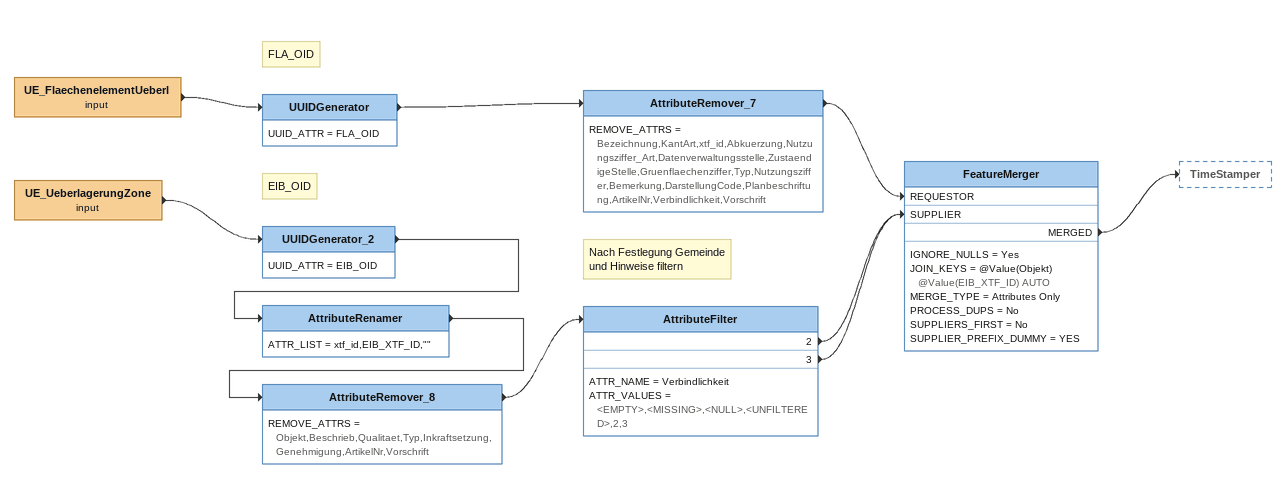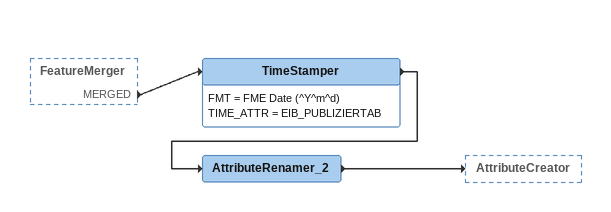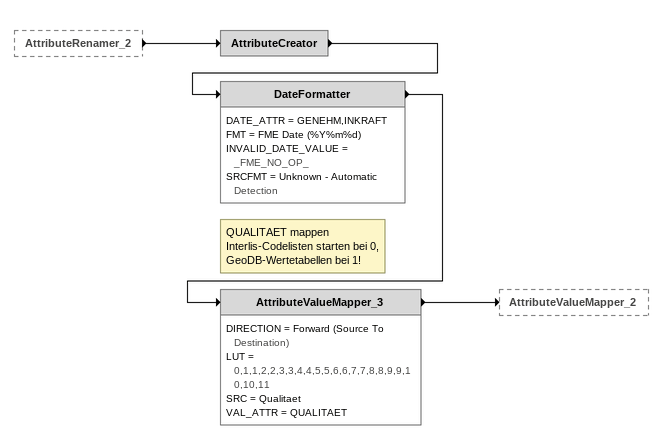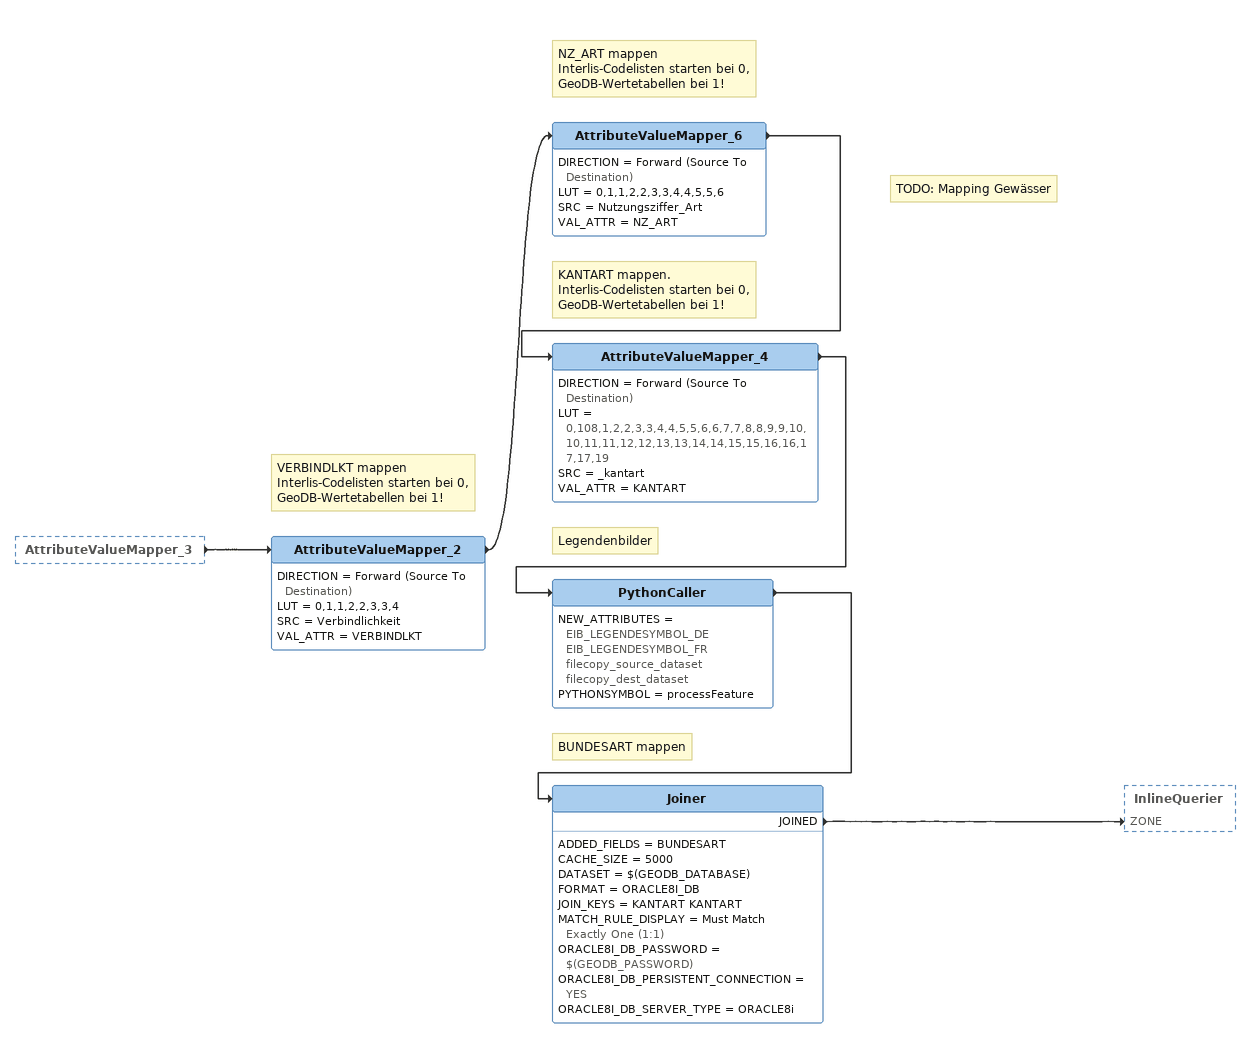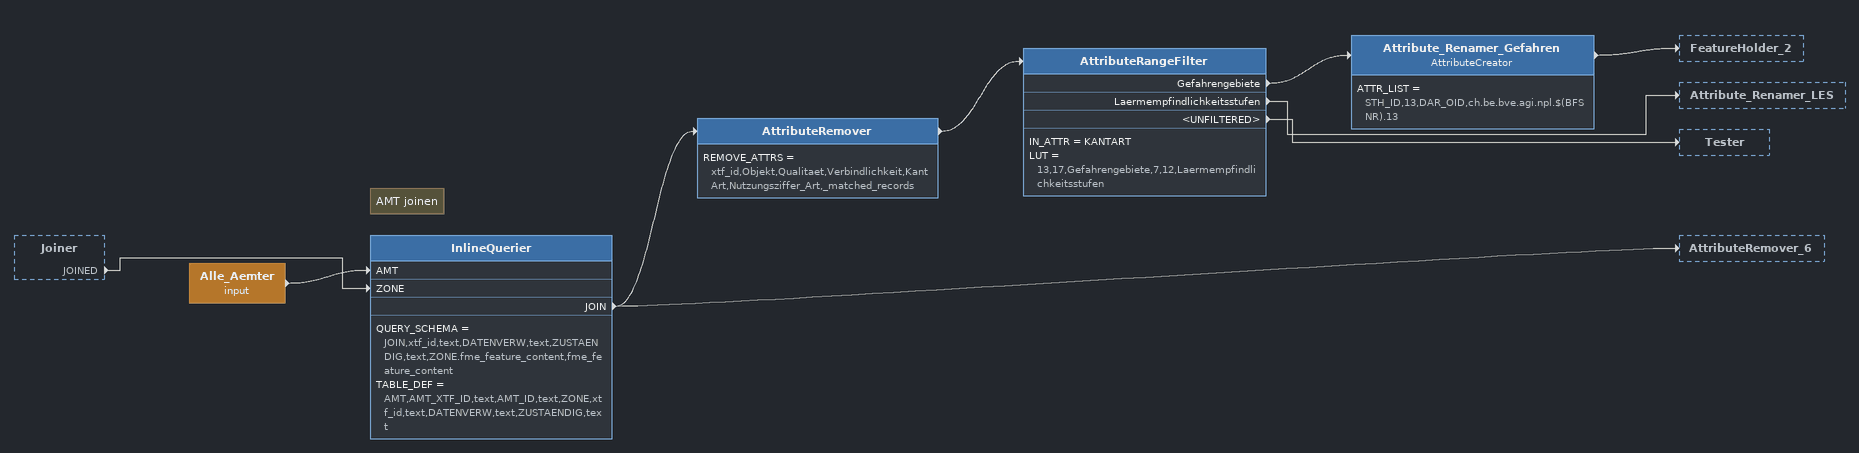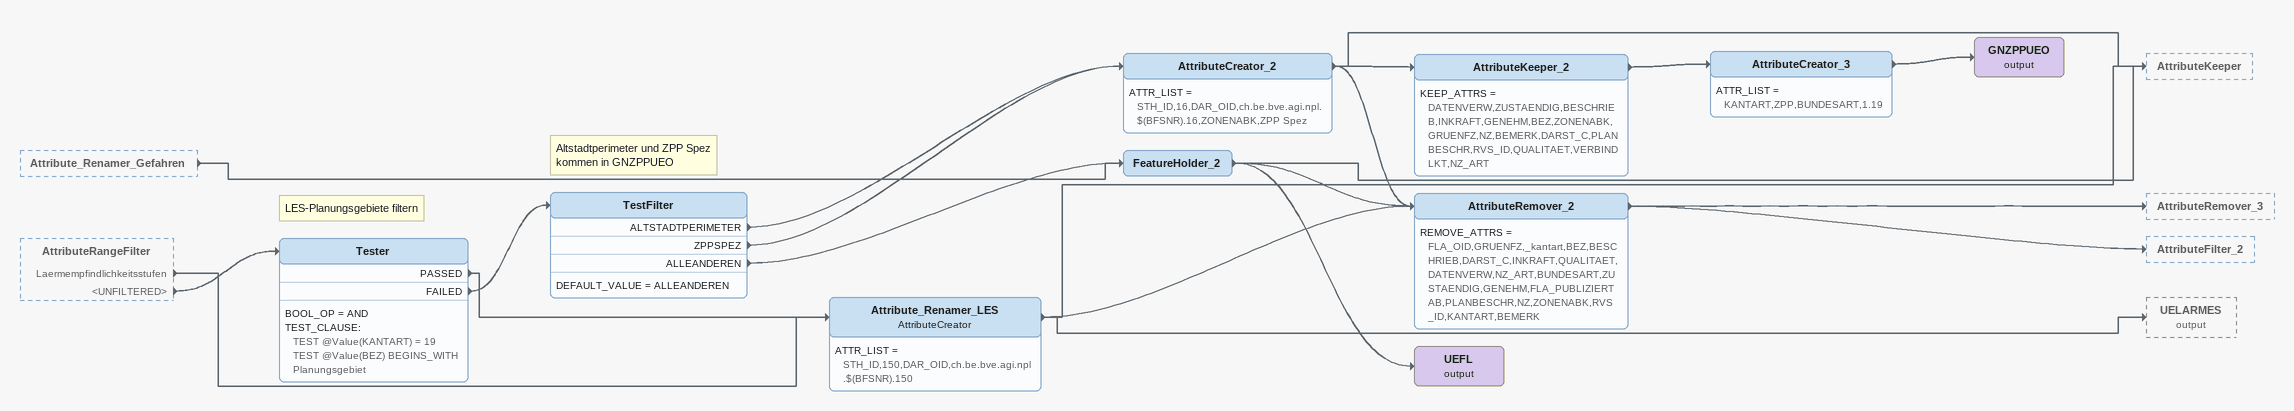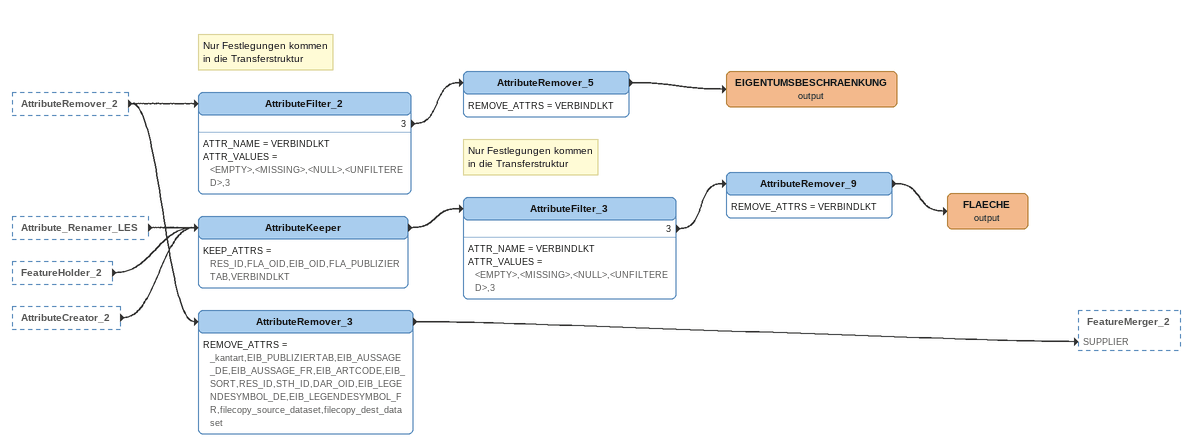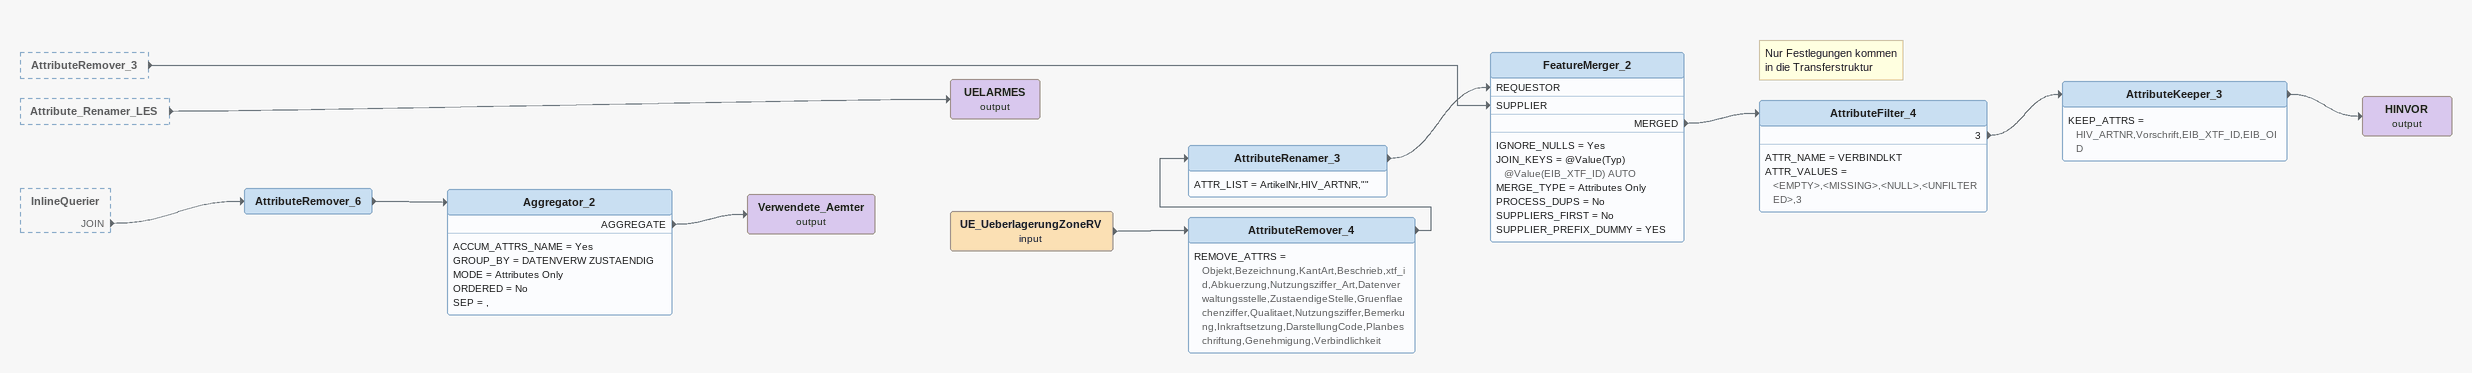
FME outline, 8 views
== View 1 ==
UE_FlaechenelementUeberl (input)
    -> UUIDGenerator
Note: FLA_OID
UUIDGenerator
    UUID_ATTR = FLA_OID
    -> AttributeRemover_7
AttributeRemover_7
    REMOVE_ATTRS = Bezeichnung,KantArt,xtf_id,Abkuerzung,Nutzungsziffer_Art,Datenverwaltungsstelle,ZustaendigeStelle,Gruenflaechenziffer,Typ,Nutzungsziffer,Bemerkung,DarstellungCode,Planbeschriftung,ArtikelNr,Verbindlichkeit,Vorschrift
    -> FeatureMerger [REQUESTOR]
UE_UeberlagerungZone (input)
    -> UUIDGenerator_2
Note: EIB_OID
UUIDGenerator_2
    UUID_ATTR = EIB_OID
    -> AttributeRenamer
AttributeRenamer
    ATTR_LIST = xtf_id,EIB_XTF_ID,""
    -> AttributeRemover_8
AttributeRemover_8
    REMOVE_ATTRS = Objekt,Beschrieb,Qualitaet,Typ,Inkraftsetzung,Genehmigung,ArtikelNr,Vorschrift
    -> AttributeFilter
Note: Nach Festlegung Gemeinde / und Hinweise filtern
AttributeFilter
    ATTR_NAME = Verbindlichkeit
    ATTR_VALUES = <EMPTY>,<MISSING>,<NULL>,<UNFILTERED>,2,3
    2 -> FeatureMerger [SUPPLIER]
    3 -> FeatureMerger [SUPPLIER]
FeatureMerger
    IGNORE_NULLS = Yes
    JOIN_KEYS = @Value(Objekt) @Value(EIB_XTF_ID) AUTO
    MERGE_TYPE = Attributes Only
    PROCESS_DUPS = No
    SUPPLIERS_FIRST = No
    SUPPLIER_PREFIX_DUMMY = YES
    MERGED -> TimeStamper

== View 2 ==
FeatureMerger [outside]
    MERGED -> TimeStamper
TimeStamper
    FMT = FME Date (^Y^m^d)
    TIME_ATTR = EIB_PUBLIZIERTAB
    -> AttributeRenamer_2
AttributeRenamer_2
    -> AttributeCreator

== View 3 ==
AttributeRenamer_2 [outside]
    -> AttributeCreator
AttributeCreator
    -> DateFormatter
DateFormatter
    DATE_ATTR = GENEHM,INKRAFT
    FMT = FME Date (%Y%m%d)
    INVALID_DATE_VALUE = _FME_NO_OP_
    SRCFMT = Unknown - Automatic Detection
    -> AttributeValueMapper_3
Note: QUALITAET mappen / Interlis-Codelisten starten bei 0, / GeoDB-Wertetabellen bei 1!
AttributeValueMapper_3
    DIRECTION = Forward (Source To Destination)
    LUT = 0,1,1,2,2,3,3,4,4,5,5,6,6,7,7,8,8,9,9,10,10,11
    SRC = Qualitaet
    VAL_ATTR = QUALITAET
    -> AttributeValueMapper_2

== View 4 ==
AttributeValueMapper_3 [outside]
    -> AttributeValueMapper_2
Note: VERBINDLKT mappen / Interlis-Codelisten starten bei 0, / GeoDB-Wertetabellen bei 1!
AttributeValueMapper_2
    DIRECTION = Forward (Source To Destination)
    LUT = 0,1,1,2,2,3,3,4
    SRC = Verbindlichkeit
    VAL_ATTR = VERBINDLKT
    -> AttributeValueMapper_6
Note: NZ_ART mappen / Interlis-Codelisten starten bei 0, / GeoDB-Wertetabellen bei 1!
AttributeValueMapper_6
    DIRECTION = Forward (Source To Destination)
    LUT = 0,1,1,2,2,3,3,4,4,5,5,6
    SRC = Nutzungsziffer_Art
    VAL_ATTR = NZ_ART
    -> AttributeValueMapper_4
Note: KANTART mappen. / Interlis-Codelisten starten bei 0, / GeoDB-Wertetabellen bei 1!
Note: TODO: Mapping Gewässer
AttributeValueMapper_4
    DIRECTION = Forward (Source To Destination)
    LUT = 0,108,1,2,2,3,3,4,4,5,5,6,6,7,7,8,8,9,9,10,10,11,11,12,12,13,13,14,14,15,15,16,16,17,17,19
    SRC = _kantart
    VAL_ATTR = KANTART
    -> PythonCaller
Note: Legendenbilder
PythonCaller
    NEW_ATTRIBUTES = EIB_LEGENDESYMBOL_DE EIB_LEGENDESYMBOL_FR filecopy_source_dataset filecopy_dest_dataset
    PYTHONSYMBOL = processFeature
    -> Joiner
Note: BUNDESART mappen
Joiner
    ADDED_FIELDS = BUNDESART
    CACHE_SIZE = 5000
    DATASET = $(GEODB_DATABASE)
    FORMAT = ORACLE8I_DB
    JOIN_KEYS = KANTART KANTART
    MATCH_RULE_DISPLAY = Must Match Exactly One (1:1)
    ORACLE8I_DB_PASSWORD = $(GEODB_PASSWORD)
    ORACLE8I_DB_PERSISTENT_CONNECTION = YES
    ORACLE8I_DB_SERVER_TYPE = ORACLE8i
    JOINED -> InlineQuerier [ZONE]

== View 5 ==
Joiner [outside]
    JOINED -> InlineQuerier [ZONE]
Alle_Aemter (input)
    -> InlineQuerier [AMT]
Note: AMT joinen
InlineQuerier
    QUERY_SCHEMA = JOIN,xtf_id,text,DATENVERW,text,ZUSTAENDIG,text,ZONE.fme_feature_content,fme_feature_content
    TABLE_DEF = AMT,AMT_XTF_ID,text,AMT_ID,text,ZONE,xtf_id,text,DATENVERW,text,ZUSTAENDIG,text
    JOIN -> AttributeRemover_6
    JOIN -> AttributeRemover
AttributeRemover
    REMOVE_ATTRS = xtf_id,Objekt,Qualitaet,Verbindlichkeit,KantArt,Nutzungsziffer_Art,_matched_records
    -> AttributeRangeFilter
AttributeRangeFilter
    IN_ATTR = KANTART
    LUT = 13,17,Gefahrengebiete,7,12,Laermempfindlichkeitsstufen
    Gefahrengebiete -> Attribute_Renamer_Gefahren
    Laermempfindlichkeitsstufen -> Attribute_Renamer_LES
    <UNFILTERED> -> Tester
Attribute_Renamer_Gefahren: AttributeCreator
    ATTR_LIST = STH_ID,13,DAR_OID,ch.be.bve.agi.npl.$(BFSNR).13
    -> FeatureHolder_2

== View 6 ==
Attribute_Renamer_Gefahren [outside]
    -> FeatureHolder_2
AttributeRangeFilter [outside]
    Laermempfindlichkeitsstufen -> Attribute_Renamer_LES
    <UNFILTERED> -> Tester
Note: LES-Planungsgebiete filtern
Tester
    BOOL_OP = AND
    TEST_CLAUSE:
      TEST @Value(KANTART) = 19
      TEST @Value(BEZ) BEGINS_WITH Planungsgebiet
    PASSED -> Attribute_Renamer_LES
    FAILED -> TestFilter
Note: Altstadtperimeter und ZPP Spez / kommen in GNZPPUEO
TestFilter
    DEFAULT_VALUE = ALLEANDEREN
    ALTSTADTPERIMETER -> AttributeCreator_2
    ZPPSPEZ -> AttributeCreator_2
    ALLEANDEREN -> FeatureHolder_2
AttributeCreator_2
    ATTR_LIST = STH_ID,16,DAR_OID,ch.be.bve.agi.npl.$(BFSNR).16,ZONENABK,ZPP Spez
    -> AttributeRemover_2
    -> AttributeKeeper
    -> AttributeKeeper_2
AttributeKeeper_2
    KEEP_ATTRS = DATENVERW,ZUSTAENDIG,BESCHRIEB,INKRAFT,GENEHM,BEZ,ZONENABK,GRUENFZ,NZ,BEMERK,DARST_C,PLANBESCHR,RVS_ID,QUALITAET,VERBINDLKT,NZ_ART
    -> AttributeCreator_3
AttributeCreator_3
    ATTR_LIST = KANTART,ZPP,BUNDESART,1.19
    -> GNZPPUEO (output)
GNZPPUEO (output)
FeatureHolder_2
    -> AttributeRemover_2
    -> UEFL (output)
    -> AttributeKeeper
UEFL (output)
Attribute_Renamer_LES: AttributeCreator
    ATTR_LIST = STH_ID,150,DAR_OID,ch.be.bve.agi.npl.$(BFSNR).150
    -> AttributeRemover_2
    -> UELARMES (output)
    -> AttributeKeeper
AttributeRemover_2
    REMOVE_ATTRS = FLA_OID,GRUENFZ,_kantart,BEZ,BESCHRIEB,DARST_C,INKRAFT,QUALITAET,DATENVERW,NZ_ART,BUNDESART,ZUSTAENDIG,GENEHM,FLA_PUBLIZIERTAB,PLANBESCHR,NZ,ZONENABK,RVS_ID,KANTART,BEMERK
    -> AttributeRemover_3
    -> AttributeFilter_2

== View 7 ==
AttributeRemover_2 [outside]
    -> AttributeRemover_3
    -> AttributeFilter_2
Attribute_Renamer_LES [outside]
    -> AttributeKeeper
FeatureHolder_2 [outside]
    -> AttributeKeeper
AttributeCreator_2 [outside]
    -> AttributeKeeper
Note: Nur Festlegungen kommen / in die Transferstruktur
AttributeFilter_2
    ATTR_NAME = VERBINDLKT
    ATTR_VALUES = <EMPTY>,<MISSING>,<NULL>,<UNFILTERED>,3
    3 -> AttributeRemover_5
AttributeRemover_5
    REMOVE_ATTRS = VERBINDLKT
    -> EIGENTUMSBESCHRAENKUNG (output)
EIGENTUMSBESCHRAENKUNG (output)
AttributeRemover_3
    REMOVE_ATTRS = _kantart,EIB_PUBLIZIERTAB,EIB_AUSSAGE_DE,EIB_AUSSAGE_FR,EIB_ARTCODE,EIB_SORT,RES_ID,STH_ID,DAR_OID,EIB_LEGENDESYMBOL_DE,EIB_LEGENDESYMBOL_FR,filecopy_source_dataset,filecopy_dest_dataset
    -> FeatureMerger_2 [SUPPLIER]
AttributeKeeper
    KEEP_ATTRS = RES_ID,FLA_OID,EIB_OID,FLA_PUBLIZIERTAB,VERBINDLKT
    -> AttributeFilter_3
Note: Nur Festlegungen kommen / in die Transferstruktur
AttributeFilter_3
    ATTR_NAME = VERBINDLKT
    ATTR_VALUES = <EMPTY>,<MISSING>,<NULL>,<UNFILTERED>,3
    3 -> AttributeRemover_9
AttributeRemover_9
    REMOVE_ATTRS = VERBINDLKT
    -> FLAECHE (output)
FLAECHE (output)

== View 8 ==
AttributeRemover_3 [outside]
    -> FeatureMerger_2 [SUPPLIER]
Attribute_Renamer_LES [outside]
    -> UELARMES (output)
InlineQuerier [outside]
    JOIN -> AttributeRemover_6
UELARMES (output)
AttributeRemover_6
    -> Aggregator_2
Aggregator_2
    ACCUM_ATTRS_NAME = Yes
    GROUP_BY = DATENVERW ZUSTAENDIG
    MODE = Attributes Only
    ORDERED = No
    SEP = ,
    AGGREGATE -> Verwendete_Aemter (output)
Verwendete_Aemter (output)
UE_UeberlagerungZoneRV (input)
    -> AttributeRemover_4
AttributeRemover_4
    REMOVE_ATTRS = Objekt,Bezeichnung,KantArt,Beschrieb,xtf_id,Abkuerzung,Nutzungsziffer_Art,Datenverwaltungsstelle,ZustaendigeStelle,Gruenflaechenziffer,Qualitaet,Nutzungsziffer,Bemerkung,Inkraftsetzung,DarstellungCode,Planbeschriftung,Genehmigung,Verbindlichkeit
    -> AttributeRenamer_3
AttributeRenamer_3
    ATTR_LIST = ArtikelNr,HIV_ARTNR,""
    -> FeatureMerger_2 [REQUESTOR]
FeatureMerger_2
    IGNORE_NULLS = Yes
    JOIN_KEYS = @Value(Typ) @Value(EIB_XTF_ID) AUTO
    MERGE_TYPE = Attributes Only
    PROCESS_DUPS = No
    SUPPLIERS_FIRST = No
    SUPPLIER_PREFIX_DUMMY = YES
    MERGED -> AttributeFilter_4
Note: Nur Festlegungen kommen / in die Transferstruktur
AttributeFilter_4
    ATTR_NAME = VERBINDLKT
    ATTR_VALUES = <EMPTY>,<MISSING>,<NULL>,<UNFILTERED>,3
    3 -> AttributeKeeper_3
AttributeKeeper_3
    KEEP_ATTRS = HIV_ARTNR,Vorschrift,EIB_XTF_ID,EIB_OID
    -> HINVOR (output)
HINVOR (output)
